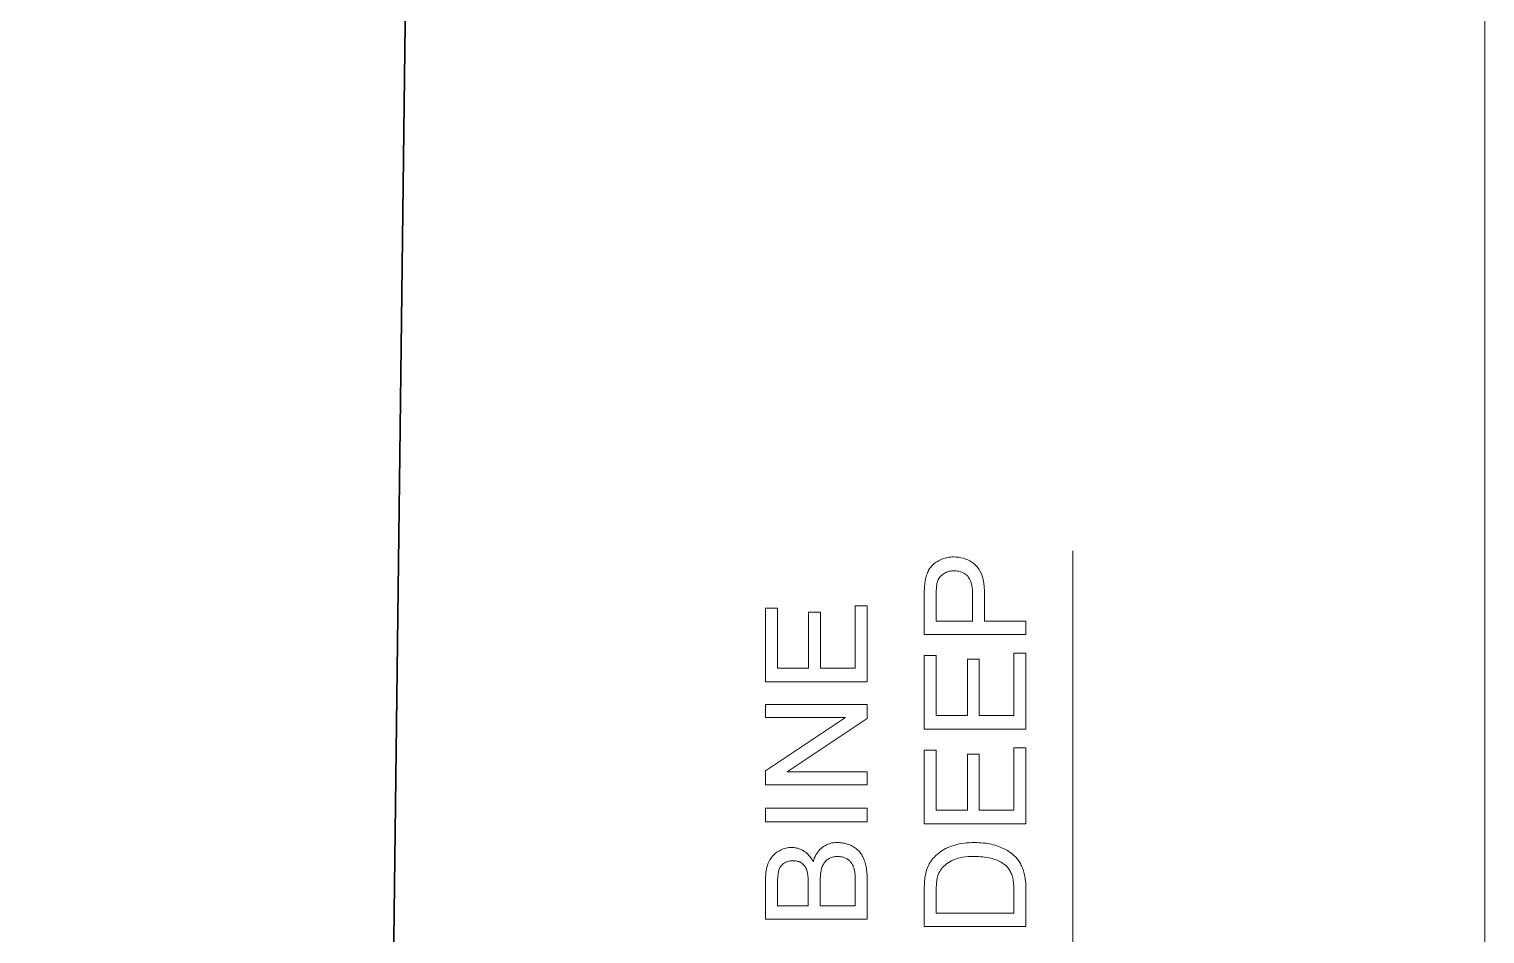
# Model space of a CAD drawing. Extents: x 0 to 297, y 0 to 420.
# Drawn here: x 130.71 to 173.65, y 225.48 to 252.17 of the extents above; entities that cross this region are included whole.
import ezdxf

# ---------------------------------------------------------------- set-up
doc = ezdxf.new("R2010")
doc.units = 0

msp = doc.modelspace()

# ---------------------------------------------------------------- linework, layer by layer
at = {"color": 7, "lineweight": 13}
msp.add_line((173.645, 131.163), (173.645, 284.152), dxfattribs=at)
at = {"color": 7, "lineweight": 30}
msp.add_line((140.734, 166.982), (141.832, 255.108), dxfattribs=at)
at = {"color": 7, "lineweight": 13}
msp.add_lwpolyline([(130.706, 153.818), (161.496, 162.698), (161.496, 236.781)], dxfattribs=at)
for points in [[(160.108, 234.309), (157.108, 234.309), (157.108, 235.441), (157.108, 235.499), (157.109, 235.555), (157.11, 235.607), (157.112, 235.657), (157.115, 235.704), (157.118, 235.748), (157.122, 235.79), (157.126, 235.828), (157.131, 235.864), (157.136, 235.897), (157.144, 235.941), (157.154, 235.983), (157.164, 236.023), (157.177, 236.062), (157.19, 236.1), (157.205, 236.137), (157.221, 236.171), (157.238, 236.205), (157.257, 236.237), (157.277, 236.268), (157.298, 236.297), (157.321, 236.325), (157.346, 236.352), (157.373, 236.378), (157.401, 236.402), (157.43, 236.426), (157.462, 236.448), (157.495, 236.469), (157.53, 236.489), (157.566, 236.508), (157.604, 236.525), (157.642, 236.541), (157.681, 236.554), (157.721, 236.566), (157.762, 236.576), (157.803, 236.584), (157.845, 236.591), (157.888, 236.595), (157.931, 236.598), (157.975, 236.599), (158.051, 236.597), (158.124, 236.589), (158.194, 236.577), (158.263, 236.56), (158.329, 236.538), (158.392, 236.511), (158.454, 236.48), (158.512, 236.443), (158.569, 236.402), (158.623, 236.356), (158.673, 236.303), (158.719, 236.242), (158.758, 236.174), (158.793, 236.098), (158.822, 236.014), (158.846, 235.922), (158.864, 235.822), (158.878, 235.714), (158.885, 235.599), (158.888, 235.476), (158.888, 234.706), (160.108, 234.706)], [(158.534, 234.706), (158.534, 235.482), (158.533, 235.556), (158.528, 235.627), (158.521, 235.692), (158.511, 235.754), (158.498, 235.811), (158.483, 235.863), (158.464, 235.911), (158.442, 235.954), (158.418, 235.994), (158.391, 236.028), (158.361, 236.059), (158.329, 236.086), (158.294, 236.111), (158.258, 236.132), (158.218, 236.149), (158.177, 236.164), (158.133, 236.175), (158.087, 236.183), (158.039, 236.188), (157.988, 236.19), (157.951, 236.189), (157.915, 236.186), (157.88, 236.181), (157.846, 236.175), (157.813, 236.166), (157.781, 236.156), (157.751, 236.143), (157.721, 236.129), (157.693, 236.113), (157.665, 236.095), (157.639, 236.075), (157.615, 236.054), (157.593, 236.032), (157.573, 236.009), (157.554, 235.984), (157.537, 235.959), (157.522, 235.932), (157.509, 235.904), (157.498, 235.874), (157.488, 235.844), (157.483, 235.822), (157.479, 235.797), (157.475, 235.768), (157.471, 235.737), (157.468, 235.701), (157.466, 235.662), (157.464, 235.62), (157.463, 235.575), (157.462, 235.526), (157.462, 235.474), (157.462, 234.706)], [(155.426, 232.919), (152.426, 232.919), (152.426, 235.088), (152.78, 235.088), (152.78, 233.316), (153.698, 233.316), (153.698, 234.975), (154.05, 234.975), (154.05, 233.316), (155.072, 233.316), (155.072, 235.157), (155.426, 235.157)], [(160.108, 231.522), (157.108, 231.522), (157.108, 233.691), (157.462, 233.691), (157.462, 231.919), (158.381, 231.919), (158.381, 233.579), (158.733, 233.579), (158.733, 231.919), (159.754, 231.919), (159.754, 233.761), (160.108, 233.761)], [(155.426, 229.88), (152.426, 229.88), (152.426, 230.287), (154.781, 231.863), (152.426, 231.863), (152.426, 232.243), (155.426, 232.243), (155.426, 231.836), (153.068, 230.26), (155.426, 230.26)], [(160.108, 228.727), (157.108, 228.727), (157.108, 230.896), (157.462, 230.896), (157.462, 229.124), (158.381, 229.124), (158.381, 230.783), (158.733, 230.783), (158.733, 229.124), (159.754, 229.124), (159.754, 230.965), (160.108, 230.965)], [(155.426, 228.787), (152.426, 228.787), (152.426, 229.184), (155.426, 229.184)], [(155.426, 225.908), (152.426, 225.908), (152.426, 227.033), (152.427, 227.101), (152.429, 227.165), (152.434, 227.227), (152.44, 227.286), (152.448, 227.343), (152.458, 227.397), (152.47, 227.448), (152.484, 227.496), (152.499, 227.542), (152.517, 227.585), (152.536, 227.625), (152.557, 227.664), (152.58, 227.701), (152.605, 227.736), (152.632, 227.77), (152.661, 227.802), (152.692, 227.831), (152.725, 227.859), (152.76, 227.886), (152.797, 227.91), (152.835, 227.932), (152.873, 227.952), (152.912, 227.97), (152.951, 227.985), (152.991, 227.998), (153.03, 228.009), (153.071, 228.017), (153.111, 228.023), (153.152, 228.027), (153.193, 228.028), (153.231, 228.027), (153.269, 228.024), (153.306, 228.018), (153.343, 228.011), (153.38, 228.002), (153.416, 227.99), (153.451, 227.977), (153.486, 227.961), (153.521, 227.943), (153.555, 227.923), (153.589, 227.901), (153.621, 227.877), (153.651, 227.851), (153.681, 227.823), (153.709, 227.792), (153.735, 227.76), (153.761, 227.725), (153.785, 227.688), (153.808, 227.649), (153.829, 227.608), (153.847, 227.661), (153.866, 227.712), (153.887, 227.76), (153.911, 227.806), (153.937, 227.849), (153.966, 227.89), (153.996, 227.928), (154.029, 227.963), (154.064, 227.996), (154.102, 228.027), (154.141, 228.055), (154.181, 228.079), (154.223, 228.101), (154.267, 228.12), (154.311, 228.136), (154.357, 228.15), (154.405, 228.16), (154.454, 228.167), (154.504, 228.172), (154.556, 228.173), (154.598, 228.172), (154.639, 228.169), (154.68, 228.165), (154.72, 228.159), (154.759, 228.151), (154.798, 228.141), (154.836, 228.129), (154.874, 228.116), (154.911, 228.101), (154.948, 228.084), (154.983, 228.066), (155.017, 228.047), (155.049, 228.027), (155.079, 228.006), (155.108, 227.985), (155.135, 227.962), (155.161, 227.939), (155.185, 227.915), (155.207, 227.89), (155.227, 227.864), (155.246, 227.837), (155.264, 227.809), (155.282, 227.779), (155.298, 227.749), (155.313, 227.716), (155.328, 227.683), (155.341, 227.648), (155.354, 227.612), (155.365, 227.574), (155.375, 227.536), (155.385, 227.495), (155.394, 227.453), (155.401, 227.409), (155.408, 227.363), (155.413, 227.316), (155.418, 227.267), (155.421, 227.216), (155.424, 227.163), (155.425, 227.108), (155.426, 227.052)], [(160.108, 225.692), (157.108, 225.692), (157.108, 226.725), (157.108, 226.794), (157.109, 226.859), (157.112, 226.92), (157.115, 226.979), (157.118, 227.034), (157.123, 227.085), (157.129, 227.134), (157.135, 227.179), (157.143, 227.221), (157.151, 227.259), (157.164, 227.31), (157.178, 227.359), (157.195, 227.407), (157.214, 227.454), (157.234, 227.498), (157.257, 227.542), (157.281, 227.583), (157.307, 227.623), (157.335, 227.662), (157.366, 227.699), (157.407, 227.746), (157.45, 227.789), (157.496, 227.831), (157.544, 227.87), (157.594, 227.907), (157.646, 227.941), (157.701, 227.973), (157.758, 228.003), (157.817, 228.03), (157.878, 228.054), (157.942, 228.077), (158.007, 228.097), (158.073, 228.114), (158.142, 228.13), (158.213, 228.143), (158.285, 228.153), (158.359, 228.161), (158.435, 228.167), (158.512, 228.171), (158.591, 228.172), (158.659, 228.171), (158.725, 228.169), (158.789, 228.165), (158.852, 228.159), (158.914, 228.152), (158.973, 228.143), (159.032, 228.133), (159.088, 228.121), (159.144, 228.107), (159.197, 228.092), (159.249, 228.076), (159.299, 228.059), (159.347, 228.04), (159.394, 228.021), (159.438, 228.001), (159.481, 227.98), (159.522, 227.958), (159.561, 227.936), (159.599, 227.912), (159.634, 227.888), (159.668, 227.862), (159.7, 227.837), (159.731, 227.811), (159.761, 227.784), (159.789, 227.757), (159.815, 227.729), (159.84, 227.701), (159.864, 227.673), (159.886, 227.644), (159.906, 227.614), (159.926, 227.584), (159.944, 227.553), (159.961, 227.52), (159.978, 227.486), (159.993, 227.451), (160.008, 227.414), (160.022, 227.377), (160.034, 227.338), (160.046, 227.298), (160.057, 227.256), (160.066, 227.214), (160.075, 227.17), (160.083, 227.125), (160.089, 227.078), (160.095, 227.031), (160.1, 226.982), (160.103, 226.932), (160.106, 226.881), (160.107, 226.828), (160.108, 226.774)], [(153.686, 226.305), (153.686, 226.953), (153.686, 227.005), (153.685, 227.053), (153.683, 227.098), (153.681, 227.141), (153.678, 227.18), (153.674, 227.216), (153.669, 227.25), (153.664, 227.28), (153.658, 227.308), (153.651, 227.332), (153.642, 227.362), (153.631, 227.39), (153.619, 227.416), (153.606, 227.441), (153.592, 227.465), (153.576, 227.487), (153.559, 227.507), (153.541, 227.526), (153.522, 227.544), (153.502, 227.56), (153.481, 227.575), (153.458, 227.588), (153.435, 227.599), (153.41, 227.609), (153.384, 227.618), (153.358, 227.625), (153.33, 227.63), (153.301, 227.634), (153.271, 227.636), (153.24, 227.637), (153.211, 227.636), (153.182, 227.634), (153.154, 227.63), (153.126, 227.625), (153.1, 227.619), (153.074, 227.611), (153.048, 227.602), (153.024, 227.591), (153, 227.579), (152.977, 227.565), (152.955, 227.55), (152.935, 227.534), (152.915, 227.517), (152.898, 227.498), (152.881, 227.478), (152.867, 227.457), (152.853, 227.435), (152.841, 227.411), (152.831, 227.387), (152.822, 227.361), (152.814, 227.332), (152.807, 227.3), (152.8, 227.264), (152.795, 227.224), (152.79, 227.18), (152.786, 227.133), (152.783, 227.081), (152.781, 227.026), (152.78, 226.967), (152.78, 226.904), (152.78, 226.305)], [(155.072, 226.305), (155.072, 227.052), (155.071, 227.089), (155.071, 227.124), (155.07, 227.157), (155.069, 227.187), (155.068, 227.215), (155.066, 227.241), (155.065, 227.265), (155.062, 227.286), (155.06, 227.305), (155.057, 227.322), (155.052, 227.349), (155.046, 227.375), (155.04, 227.4), (155.032, 227.424), (155.025, 227.448), (155.016, 227.47), (155.007, 227.492), (154.997, 227.512), (154.987, 227.532), (154.975, 227.551), (154.963, 227.569), (154.95, 227.586), (154.936, 227.603), (154.921, 227.619), (154.905, 227.635), (154.888, 227.65), (154.87, 227.664), (154.85, 227.677), (154.83, 227.69), (154.809, 227.702), (154.786, 227.714), (154.764, 227.724), (154.74, 227.733), (154.716, 227.74), (154.691, 227.747), (154.665, 227.752), (154.639, 227.756), (154.612, 227.759), (154.584, 227.761), (154.556, 227.762), (154.523, 227.761), (154.491, 227.758), (154.459, 227.754), (154.429, 227.748), (154.399, 227.74), (154.37, 227.731), (154.343, 227.72), (154.316, 227.707), (154.29, 227.692), (154.264, 227.676), (154.24, 227.658), (154.218, 227.639), (154.197, 227.618), (154.177, 227.596), (154.159, 227.573), (154.142, 227.549), (154.127, 227.523), (154.113, 227.496), (154.101, 227.467), (154.09, 227.437), (154.081, 227.406), (154.072, 227.371), (154.065, 227.334), (154.058, 227.294), (154.053, 227.251), (154.048, 227.206), (154.045, 227.158), (154.042, 227.108), (154.041, 227.054), (154.04, 226.998), (154.04, 226.305)], [(159.754, 226.089), (159.754, 226.729), (159.753, 226.787), (159.752, 226.843), (159.749, 226.896), (159.745, 226.946), (159.74, 226.994), (159.734, 227.039), (159.727, 227.082), (159.718, 227.122), (159.709, 227.16), (159.698, 227.195), (159.687, 227.228), (159.675, 227.26), (159.661, 227.29), (159.647, 227.319), (159.632, 227.347), (159.616, 227.373), (159.599, 227.398), (159.581, 227.421), (159.563, 227.443), (159.543, 227.464), (159.514, 227.492), (159.483, 227.518), (159.449, 227.543), (159.414, 227.567), (159.377, 227.59), (159.339, 227.611), (159.298, 227.631), (159.255, 227.65), (159.21, 227.668), (159.163, 227.684), (159.115, 227.699), (159.064, 227.712), (159.011, 227.724), (158.956, 227.734), (158.9, 227.743), (158.841, 227.75), (158.78, 227.756), (158.717, 227.76), (158.652, 227.762), (158.585, 227.763), (158.493, 227.761), (158.406, 227.757), (158.322, 227.749), (158.244, 227.738), (158.169, 227.724), (158.099, 227.707), (158.033, 227.687), (157.972, 227.664), (157.915, 227.638), (157.862, 227.608), (157.813, 227.577), (157.767, 227.544), (157.725, 227.51), (157.686, 227.474), (157.651, 227.437), (157.619, 227.399), (157.59, 227.359), (157.564, 227.318), (157.542, 227.276), (157.523, 227.233), (157.512, 227.199), (157.501, 227.161), (157.492, 227.119), (157.484, 227.074), (157.477, 227.025), (157.472, 226.971), (157.467, 226.914), (157.464, 226.853), (157.462, 226.788), (157.462, 226.719), (157.462, 226.089)]]:
    msp.add_lwpolyline(points, close=True, dxfattribs=at)

doc.saveas('drawing.dxf')
